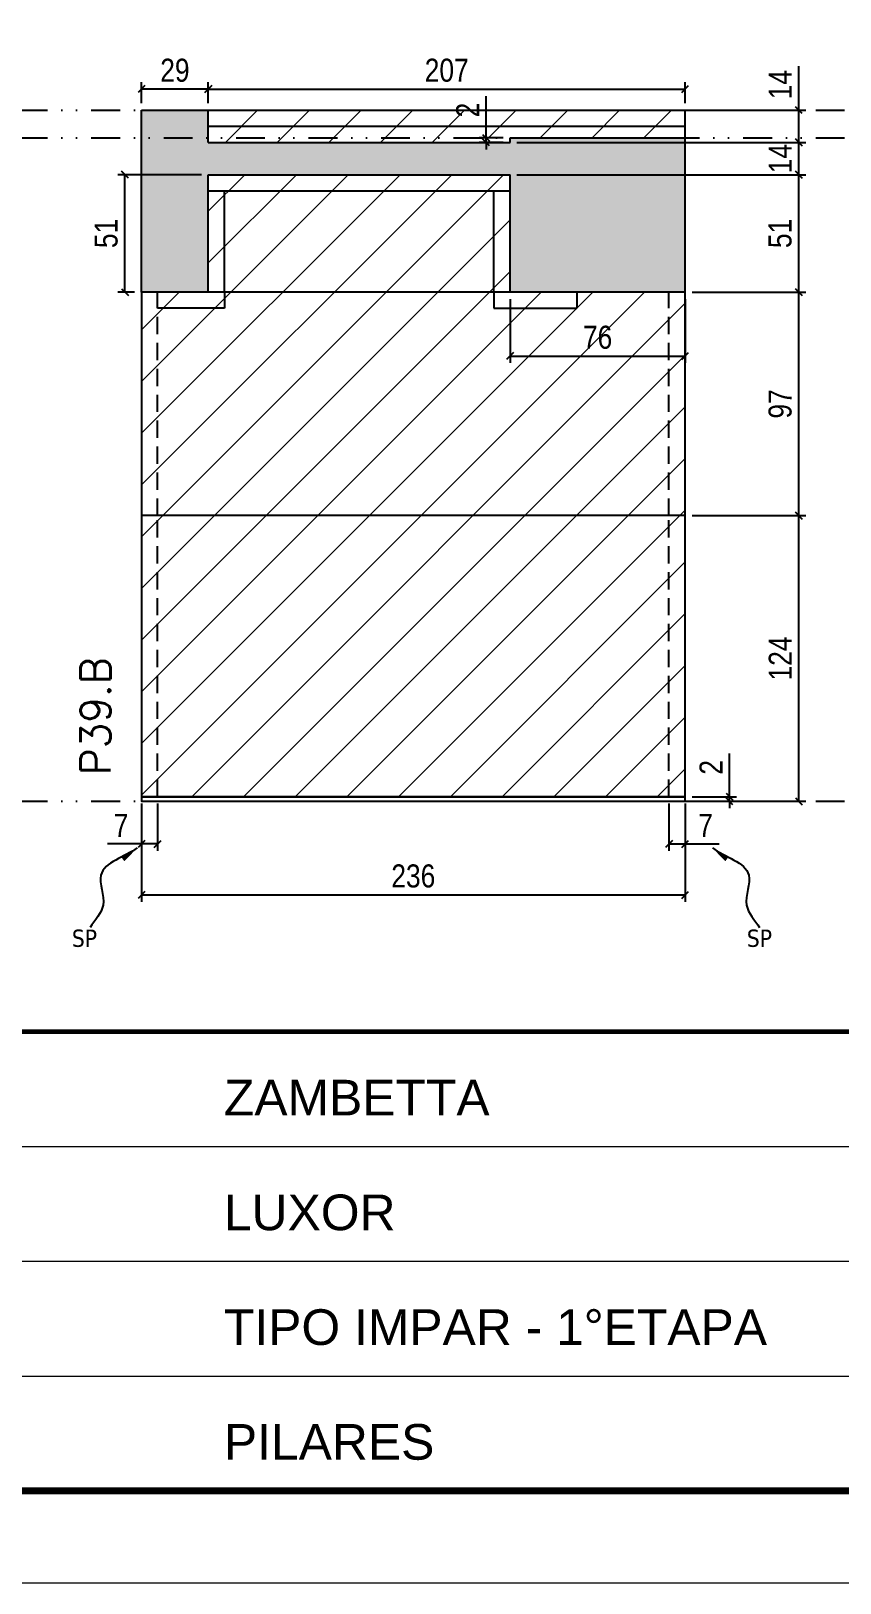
# Model space of a CAD drawing. Extents: x 14400 to 24104, y -21631 to 6985.
# Drawn here: x 16613 to 16965, y -4402 to -3729 of the extents above; entities that cross this region are included whole.
import ezdxf

# ---------------------------------------------------------------- set-up
doc = ezdxf.new("R2010")
doc.units = 0
for name, pattern in [('CONTINUO', [0]), ('DASHED', [0.75, 0.5, -0.25]), ('DIVIDE2', [0.625, 0.25, -0.125, 0, -0.125, 0, -0.125]), ('HIDDEN', [0.375, 0.25, -0.125])]:
    doc.linetypes.add(name, pattern=pattern)
for name, color, linetype in [('COTA', 241, 'Continuous'), ('Nível', 160, 'Continuous'), ('Painéis', 200, 'Continuous'), ('SARR_2.2x7', 40, 'Continuous'), ('Sarrafo de Pressão', 42, 'HIDDEN'), ('texto', 7, 'Continuous')]:
    doc.layers.add(name, color=color, linetype=linetype)
for name, color, linetype, lineweight in [('Folhas', 255, 'Continuous', 9), ('Hachura', 251, 'Continuous', 9), ('SARRAFO DE PRESSAO', 251, 'DASHED', 9), ('Texto Seção', 7, 'Continuous', 15)]:
    doc.layers.add(name, color=color, linetype=linetype, lineweight=lineweight)
doc.styles.add('ARIAL', font='arial.ttf')
doc.styles.add('COTA TECNICA', font='techl___.ttf', dxfattribs={"height": 10})
doc.styles.add('COTA TECNICA-50', font='techl___.ttf', dxfattribs={"height": 10})
doc.styles.add('REGUA-120', font='ROMANS.shx', dxfattribs={"height": 15})
doc.styles.get("Standard").update_dxf_attribs({"font": 'arial.ttf'})
doc.dimstyles.new('COTA PAINEL-50', dxfattribs={"dimtxt": 10, "dimasz": 3, "dimexe": 3, "dimexo": 3, "dimgap": 3, "dimtad": 1, "dimdec": 1, "dimzin": 12, "dimdsep": 46, "dimtxsty": 'COTA TECNICA-50', "dimblk1": 'OBLIQUE', "dimblk2": 'OBLIQUE', "dimsah": 1, "dimcen": 0.9, "dimclrd": 4, "dimclre": 4, "dimclrt": 240, "dimadec": 1, "dimazin": 3, "dimtfac": 1, "dimtdec": 1, "dimtmove": 0, "dimatfit": 3, "dimfxl": 1, "dimtolj": 1, "dimtzin": 12, "dimarcsym": 0})
doc.dimstyles.new('PAINEL', dxfattribs={"dimtxt": 10, "dimasz": 3, "dimexe": 3, "dimexo": 3, "dimgap": 3, "dimtad": 1, "dimdec": 1, "dimzin": 12, "dimdsep": 46, "dimtxsty": 'COTA TECNICA', "dimblk1": 'OBLIQUE', "dimblk2": 'OBLIQUE', "dimsah": 1, "dimcen": 0.9, "dimclrd": 4, "dimclre": 4, "dimclrt": 240, "dimadec": 1, "dimazin": 3, "dimtfac": 1, "dimtdec": 1, "dimtmove": 0, "dimatfit": 3, "dimfxl": 1, "dimtolj": 1, "dimtzin": 12, "dimarcsym": 0})
doc.dimstyles.get("Standard").update_dxf_attribs({"dimtxt": 0.18, "dimasz": 0.18, "dimexe": 0.18, "dimexo": 0.0625, "dimgap": 0.09, "dimtad": 0, "dimtih": 1, "dimtoh": 1, "dimdec": 4, "dimzin": 0, "dimdsep": 46, "dimtxsty": 'Standard', "dimcen": 0.09, "dimadec": 0, "dimazin": 0, "dimtfac": 1, "dimtdec": 4, "dimtofl": 0, "dimtmove": 0, "dimatfit": 3, "dimfxl": 1, "dimtolj": 1, "dimtzin": 0, "dimarcsym": 0})

# ---------------------------------------------------------------- blocks, each defined once
blk = doc.blocks.new('9999999999')
at = {"color": 30, "linetype": 'CONTINUO'}
for p, q in [((98564.56, 34379.64), (99583.98, 34379.64)), ((98564.56, 34329.83), (99487.98, 34329.83)), ((98564.56, 34280.02), (99487.98, 34280.02))]:
    blk.add_line(p, q, dxfattribs=at)
at = {"color": 30, "linetype": 'CONTINUO', "const_width": 2}
blk.add_lwpolyline([(99583.98, 34230.21), (99583.98, 34414.45, 0.414214), (99568.98, 34429.45), (98228.98, 34429.45, 0.414214), (98213.98, 34414.45), (98213.98, 34245.21, 0.414214), (98228.98, 34230.21), (99583.98, 34230.21)], format="xyb", dxfattribs=at)
at = {"layer": 'Folhas'}
blk.add_lwpolyline([(98138.98, 34190.21), (99623.98, 34190.21), (99623.98, 35240.21), (98138.98, 35240.21)], close=True, dxfattribs=at)
at = {"layer": 'Folhas', "color": 30, "const_width": 3}
blk.add_lwpolyline([(98213.98, 34230.21), (99583.98, 34230.21), (99583.98, 35200.21), (98213.98, 35200.21)], close=True, dxfattribs=at)
at = {"color": 7, "linetype": 'Continuous', "ltscale": 5, "style": 'ARIAL'}
for s, height, p in [('ZAMBETTA', 15.483, (98837.68, 34393.13)), ('LUXOR', 15.483, (98837.68, 34343.32)), ('TIPO IMPAR - 1°ETAPA', 15.4829, (98837.68, 34293.51)), ('PILARES', 15.483, (98837.68, 34243.7))]:
    blk.add_text(s, height=height, dxfattribs=at).set_placement(p)
blk = doc.blocks.new('_Oblique')
at = {"color": 0, "linetype": 'ByBlock', "lineweight": -2}
blk.add_line((-0.5, -0.5), (0.5, 0.5), dxfattribs=at)
blk = doc.blocks.new('*D1520')
at = {"layer": 'COTA', "color": 4, "lineweight": -2, "transparency": 16777216}
for p, q in [((16661.39, -4064.17), (16661.39, -4106.84)), ((16897.39, -4064.17), (16897.39, -4106.84)), ((16897.39, -4103.84), (16661.39, -4103.84))]:
    blk.add_line(p, q, dxfattribs=at)
at = {"layer": 'Defpoints', "color": 0, "transparency": 16777216}
for p in [(16661.39, -4061.17), (16897.39, -4061.17), (16661.39, -4103.84)]:
    blk.add_point(p, dxfattribs=at)
at = {"layer": 'COTA', "color": 4, "lineweight": -2, "transparency": 16777216, "xscale": 3, "yscale": 3, "zscale": 3, "rotation": 180}
blk.add_blockref('_Oblique', (16661.39, -4103.84), dxfattribs=at)
at = {"layer": 'COTA', "color": 4, "lineweight": -2, "transparency": 16777216, "xscale": 3, "yscale": 3, "zscale": 3}
blk.add_blockref('_Oblique', (16897.39, -4103.84), dxfattribs=at)
at = {"layer": 'COTA', "color": 240, "transparency": 16777216, "insert": (16779.39, -4095.62), "char_height": 10, "attachment_point": 5, "style": 'COTA TECNICA'}
blk.add_mtext('\\A1;236', dxfattribs=at)
blk = doc.blocks.new('*D1521')
at = {"layer": 'COTA', "color": 4, "lineweight": -2, "transparency": 16777216}
for p, q in [((16890.39, -4064.17), (16890.39, -4084.68)), ((16897.39, -4066.17), (16897.39, -4084.68)), ((16890.39, -4081.68), (16897.39, -4081.68)), ((16897.39, -4081.68), (16912.12, -4081.68))]:
    blk.add_line(p, q, dxfattribs=at)
at = {"layer": 'Defpoints', "color": 0, "transparency": 16777216}
for p in [(16890.39, -4061.17), (16897.39, -4063.17), (16897.39, -4081.68)]:
    blk.add_point(p, dxfattribs=at)
at = {"layer": 'COTA', "color": 4, "lineweight": -2, "transparency": 16777216, "xscale": 3, "yscale": 3, "zscale": 3, "rotation": 180}
blk.add_blockref('_Oblique', (16890.39, -4081.68), dxfattribs=at)
at = {"layer": 'COTA', "color": 4, "lineweight": -2, "transparency": 16777216, "xscale": 3, "yscale": 3, "zscale": 3}
blk.add_blockref('_Oblique', (16897.39, -4081.68), dxfattribs=at)
at = {"layer": 'COTA', "color": 240, "transparency": 16777216, "insert": (16906.26, -4073.6), "char_height": 10, "attachment_point": 5, "style": 'COTA TECNICA-50'}
blk.add_mtext('\\A1;7', dxfattribs=at)
blk = doc.blocks.new('*D1522')
at = {"layer": 'COTA', "color": 4, "lineweight": -2, "transparency": 16777216}
for p, q in [((16661.39, -4066.17), (16661.39, -4084.68)), ((16668.39, -4064.17), (16668.39, -4084.68)), ((16661.39, -4081.68), (16646.66, -4081.68)), ((16668.39, -4081.68), (16661.39, -4081.68))]:
    blk.add_line(p, q, dxfattribs=at)
at = {"layer": 'Defpoints', "color": 0, "transparency": 16777216}
for p in [(16668.39, -4061.17), (16661.39, -4063.17), (16661.39, -4081.68)]:
    blk.add_point(p, dxfattribs=at)
at = {"layer": 'COTA', "color": 4, "lineweight": -2, "transparency": 16777216, "xscale": 3, "yscale": 3, "zscale": 3, "rotation": 180}
blk.add_blockref('_Oblique', (16661.39, -4081.68), dxfattribs=at)
at = {"layer": 'COTA', "color": 4, "lineweight": -2, "transparency": 16777216, "xscale": 3, "yscale": 3, "zscale": 3}
blk.add_blockref('_Oblique', (16668.39, -4081.68), dxfattribs=at)
at = {"layer": 'COTA', "color": 240, "transparency": 16777216, "insert": (16652.53, -4073.6), "char_height": 10, "attachment_point": 5, "style": 'COTA TECNICA-50'}
blk.add_mtext('\\A1;7', dxfattribs=at)
blk = doc.blocks.new('*D1546')
at = {"layer": 'COTA', "color": 4, "linetype": 'ByBlock', "lineweight": -2, "transparency": 16777216}
for p, q in [((16900.39, -3939.17), (16949.76, -3939.17)), ((16946.76, -4063.17), (16946.76, -3939.17)), ((16900.39, -4063.17), (16949.76, -4063.17))]:
    blk.add_line(p, q, dxfattribs=at)
at = {"layer": 'Defpoints', "color": 0, "linetype": 'ByBlock', "transparency": 16777216}
for p in [(16897.39, -3939.17), (16946.76, -3939.17), (16897.39, -4063.17)]:
    blk.add_point(p, dxfattribs=at)
at = {"layer": 'COTA', "color": 4, "linetype": 'ByBlock', "lineweight": -2, "transparency": 16777216, "xscale": 3, "yscale": 3, "zscale": 3}
for p, rotation in [((16946.76, -3939.17), 90), ((16946.76, -4063.17), 270)]:
    blk.add_blockref('_Oblique', p, dxfattribs=dict(at, rotation=rotation))
at = {"layer": 'COTA', "color": 240, "linetype": 'ByBlock', "transparency": 16777216, "insert": (16938.69, -4001.17), "char_height": 10, "attachment_point": 5, "rotation": 90, "style": 'COTA TECNICA'}
blk.add_mtext('\\A1;124', dxfattribs=at)
blk = doc.blocks.new('*D1523')
at = {"layer": 'COTA', "color": 4, "lineweight": -2, "transparency": 16777216}
for p, q in [((16916.65, -4061.17), (16916.65, -4042.36)), ((16900.39, -4061.17), (16919.65, -4061.17)), ((16916.65, -4063.17), (16916.65, -4061.17)), ((16900.39, -4063.17), (16919.65, -4063.17)), ((16916.65, -4063.17), (16916.65, -4066.17))]:
    blk.add_line(p, q, dxfattribs=at)
at = {"layer": 'Defpoints', "color": 0, "transparency": 16777216}
for p in [(16897.39, -4061.17), (16897.39, -4063.17), (16916.65, -4063.17)]:
    blk.add_point(p, dxfattribs=at)
at = {"layer": 'COTA', "color": 4, "lineweight": -2, "transparency": 16777216, "xscale": 3, "yscale": 3, "zscale": 3}
for p, rotation in [((16916.65, -4061.17), 270), ((16916.65, -4063.17), 90)]:
    blk.add_blockref('_Oblique', p, dxfattribs=dict(at, rotation=rotation))
at = {"layer": 'COTA', "color": 240, "transparency": 16777216, "insert": (16908.65, -4048.42), "char_height": 10, "attachment_point": 5, "rotation": 90, "style": 'COTA TECNICA-50'}
blk.add_mtext('\\A1;2', dxfattribs=at)
blk = doc.blocks.new('*D1547')
at = {"layer": 'COTA', "color": 4, "linetype": 'ByBlock', "lineweight": -2, "transparency": 16777216}
for p, q in [((16900.39, -3939.17), (16949.76, -3939.17)), ((16946.76, -4063.17), (16946.76, -3939.17)), ((16900.39, -4063.17), (16949.76, -4063.17))]:
    blk.add_line(p, q, dxfattribs=at)
at = {"layer": 'Defpoints', "color": 0, "linetype": 'ByBlock', "transparency": 16777216}
for p in [(16897.39, -3939.17), (16946.76, -3939.17), (16897.39, -4063.17)]:
    blk.add_point(p, dxfattribs=at)
at = {"layer": 'COTA', "color": 4, "linetype": 'ByBlock', "lineweight": -2, "transparency": 16777216, "xscale": 3, "yscale": 3, "zscale": 3}
for p, rotation in [((16946.76, -3939.17), 90), ((16946.76, -4063.17), 270)]:
    blk.add_blockref('_Oblique', p, dxfattribs=dict(at, rotation=rotation))
at = {"layer": 'COTA', "color": 240, "linetype": 'ByBlock', "transparency": 16777216, "insert": (16938.69, -4001.17), "char_height": 10, "attachment_point": 5, "rotation": 90, "style": 'COTA TECNICA'}
blk.add_mtext('\\A1;124', dxfattribs=at)
blk = doc.blocks.new('*D1548')
at = {"layer": 'COTA', "color": 4, "lineweight": -2, "transparency": 16777216}
for p, q in [((16900.39, -3842.17), (16949.76, -3842.17)), ((16946.76, -3939.17), (16946.76, -3842.17)), ((16900.39, -3939.17), (16949.76, -3939.17))]:
    blk.add_line(p, q, dxfattribs=at)
at = {"layer": 'Defpoints', "color": 0, "transparency": 16777216}
for p in [(16897.39, -3842.17), (16946.76, -3842.17), (16897.39, -3939.17)]:
    blk.add_point(p, dxfattribs=at)
at = {"layer": 'COTA', "color": 4, "lineweight": -2, "transparency": 16777216, "xscale": 3, "yscale": 3, "zscale": 3}
for p, rotation in [((16946.76, -3842.17), 90), ((16946.76, -3939.17), 270)]:
    blk.add_blockref('_Oblique', p, dxfattribs=dict(at, rotation=rotation))
at = {"layer": 'COTA', "color": 240, "transparency": 16777216, "insert": (16938.66, -3890.67), "char_height": 10, "attachment_point": 5, "rotation": 90, "style": 'COTA TECNICA'}
blk.add_mtext('\\A1;97', dxfattribs=at)
blk = doc.blocks.new('*D1549')
at = {"layer": 'COTA', "color": 4, "lineweight": -2, "transparency": 16777216}
for p, q in [((16661.39, -3760.17), (16661.39, -3750.98)), ((16690.39, -3760.17), (16690.39, -3750.98)), ((16690.39, -3753.98), (16661.39, -3753.98))]:
    blk.add_line(p, q, dxfattribs=at)
at = {"layer": 'Defpoints', "color": 0, "transparency": 16777216}
for p in [(16661.39, -3753.98), (16661.39, -3763.17), (16690.39, -3763.17)]:
    blk.add_point(p, dxfattribs=at)
at = {"layer": 'COTA', "color": 4, "lineweight": -2, "transparency": 16777216, "xscale": 3, "yscale": 3, "zscale": 3, "rotation": 180}
blk.add_blockref('_Oblique', (16661.39, -3753.98), dxfattribs=at)
at = {"layer": 'COTA', "color": 4, "lineweight": -2, "transparency": 16777216, "xscale": 3, "yscale": 3, "zscale": 3}
blk.add_blockref('_Oblique', (16690.39, -3753.98), dxfattribs=at)
at = {"layer": 'COTA', "color": 240, "transparency": 16777216, "insert": (16675.89, -3745.89), "char_height": 10, "attachment_point": 5, "style": 'COTA TECNICA'}
blk.add_mtext('\\A1;29', dxfattribs=at)
blk = doc.blocks.new('*D1550')
at = {"layer": 'COTA', "color": 4, "lineweight": -2, "transparency": 16777216}
for p, q in [((16690.39, -3760.17), (16690.39, -3750.98)), ((16897.39, -3760.17), (16897.39, -3750.98)), ((16690.39, -3753.98), (16897.39, -3753.98))]:
    blk.add_line(p, q, dxfattribs=at)
at = {"layer": 'Defpoints', "color": 0, "transparency": 16777216}
for p in [(16897.39, -3753.98), (16690.39, -3763.17), (16897.39, -3763.17)]:
    blk.add_point(p, dxfattribs=at)
at = {"layer": 'COTA', "color": 4, "lineweight": -2, "transparency": 16777216, "xscale": 3, "yscale": 3, "zscale": 3, "rotation": 180}
blk.add_blockref('_Oblique', (16690.39, -3753.98), dxfattribs=at)
at = {"layer": 'COTA', "color": 4, "lineweight": -2, "transparency": 16777216, "xscale": 3, "yscale": 3, "zscale": 3}
blk.add_blockref('_Oblique', (16897.39, -3753.98), dxfattribs=at)
at = {"layer": 'COTA', "color": 240, "transparency": 16777216, "insert": (16793.89, -3745.88), "char_height": 10, "attachment_point": 5, "style": 'COTA TECNICA'}
blk.add_mtext('\\A1;207', dxfattribs=at)
blk = doc.blocks.new('*D1551')
at = {"layer": 'COTA', "color": 4, "lineweight": -2, "transparency": 16777216}
for p, q in [((16824.39, -3777.17), (16949.76, -3777.17)), ((16946.76, -3791.17), (16946.76, -3777.17)), ((16824.39, -3791.17), (16949.76, -3791.17))]:
    blk.add_line(p, q, dxfattribs=at)
at = {"layer": 'Defpoints', "color": 0, "transparency": 16777216}
for p in [(16821.39, -3777.17), (16946.76, -3777.17), (16821.39, -3791.17)]:
    blk.add_point(p, dxfattribs=at)
at = {"layer": 'COTA', "color": 4, "lineweight": -2, "transparency": 16777216, "xscale": 3, "yscale": 3, "zscale": 3}
for p, rotation in [((16946.76, -3777.17), 90), ((16946.76, -3791.17), 270)]:
    blk.add_blockref('_Oblique', p, dxfattribs=dict(at, rotation=rotation))
at = {"layer": 'COTA', "color": 240, "transparency": 16777216, "insert": (16938.69, -3784.17), "char_height": 10, "attachment_point": 5, "rotation": 90, "style": 'COTA TECNICA'}
blk.add_mtext('\\A1;14', dxfattribs=at)
blk = doc.blocks.new('*D1552')
at = {"layer": 'COTA', "color": 4, "lineweight": -2, "transparency": 16777216}
for p, q in [((16946.76, -3763.17), (16946.76, -3744.05)), ((16900.39, -3763.17), (16949.76, -3763.17)), ((16946.76, -3777.17), (16946.76, -3763.17)), ((16824.39, -3777.17), (16949.76, -3777.17))]:
    blk.add_line(p, q, dxfattribs=at)
at = {"layer": 'Defpoints', "color": 0, "transparency": 16777216}
for p in [(16897.39, -3763.17), (16946.76, -3763.17), (16821.39, -3777.17)]:
    blk.add_point(p, dxfattribs=at)
at = {"layer": 'COTA', "color": 4, "lineweight": -2, "transparency": 16777216, "xscale": 3, "yscale": 3, "zscale": 3}
for p, rotation in [((16946.76, -3763.17), 90), ((16946.76, -3777.17), 270)]:
    blk.add_blockref('_Oblique', p, dxfattribs=dict(at, rotation=rotation))
at = {"layer": 'COTA', "color": 240, "transparency": 16777216, "insert": (16938.69, -3752.11), "char_height": 10, "attachment_point": 5, "rotation": 90, "style": 'COTA TECNICA'}
blk.add_mtext('\\A1;14', dxfattribs=at)
blk = doc.blocks.new('*D1553')
at = {"layer": 'COTA', "color": 4, "lineweight": -2, "transparency": 16777216}
for p, q in [((16810.99, -3775.17), (16810.99, -3757.05)), ((16818.39, -3775.17), (16807.99, -3775.17)), ((16818.39, -3777.17), (16807.99, -3777.17)), ((16810.99, -3777.17), (16810.99, -3775.17)), ((16810.99, -3777.17), (16810.99, -3780.17))]:
    blk.add_line(p, q, dxfattribs=at)
at = {"layer": 'Defpoints', "color": 0, "transparency": 16777216}
for p in [(16810.99, -3775.17), (16821.39, -3775.17), (16821.39, -3777.17)]:
    blk.add_point(p, dxfattribs=at)
at = {"layer": 'COTA', "color": 4, "lineweight": -2, "transparency": 16777216, "xscale": 3, "yscale": 3, "zscale": 3}
for p, rotation in [((16810.99, -3775.17), 270), ((16810.99, -3777.17), 90)]:
    blk.add_blockref('_Oblique', p, dxfattribs=dict(at, rotation=rotation))
at = {"layer": 'COTA', "color": 240, "transparency": 16777216, "insert": (16802.99, -3763.11), "char_height": 10, "attachment_point": 5, "rotation": 90, "style": 'COTA TECNICA'}
blk.add_mtext('\\A1;2', dxfattribs=at)
blk = doc.blocks.new('*D1902')
at = {"layer": 'COTA', "color": 4, "lineweight": -2, "transparency": 16777216}
for p, q in [((16687.39, -3791.17), (16651.18, -3791.17)), ((16654.18, -3842.17), (16654.18, -3791.17)), ((16658.39, -3842.17), (16651.18, -3842.17))]:
    blk.add_line(p, q, dxfattribs=at)
at = {"layer": 'Defpoints', "color": 0, "transparency": 16777216}
for p in [(16654.18, -3791.17), (16690.39, -3791.17), (16661.39, -3842.17)]:
    blk.add_point(p, dxfattribs=at)
at = {"layer": 'COTA', "color": 4, "lineweight": -2, "transparency": 16777216, "xscale": 3, "yscale": 3, "zscale": 3}
for p, rotation in [((16654.18, -3791.17), 90), ((16654.18, -3842.17), 270)]:
    blk.add_blockref('_Oblique', p, dxfattribs=dict(at, rotation=rotation))
at = {"layer": 'COTA', "color": 240, "transparency": 16777216, "insert": (16646.07, -3816.67), "char_height": 10, "attachment_point": 5, "rotation": 90, "style": 'COTA TECNICA'}
blk.add_mtext('\\A1;51', dxfattribs=at)
blk = doc.blocks.new('*D2066')
at = {"layer": 'COTA', "color": 4, "lineweight": -2, "transparency": 16777216}
for p, q in [((16824.39, -3791.17), (16949.76, -3791.17)), ((16946.76, -3842.17), (16946.76, -3791.17)), ((16900.39, -3842.17), (16949.76, -3842.17))]:
    blk.add_line(p, q, dxfattribs=at)
at = {"layer": 'Defpoints', "color": 0, "transparency": 16777216}
for p in [(16821.39, -3791.17), (16946.76, -3791.17), (16897.39, -3842.17)]:
    blk.add_point(p, dxfattribs=at)
at = {"layer": 'COTA', "color": 4, "lineweight": -2, "transparency": 16777216, "xscale": 3, "yscale": 3, "zscale": 3}
for p, rotation in [((16946.76, -3791.17), 90), ((16946.76, -3842.17), 270)]:
    blk.add_blockref('_Oblique', p, dxfattribs=dict(at, rotation=rotation))
at = {"layer": 'COTA', "color": 240, "transparency": 16777216, "insert": (16938.65, -3816.67), "char_height": 10, "attachment_point": 5, "rotation": 90, "style": 'COTA TECNICA'}
blk.add_mtext('\\A1;51', dxfattribs=at)
blk = doc.blocks.new('*D2067')
at = {"layer": 'COTA', "color": 4, "lineweight": -2, "transparency": 16777216}
for p, q in [((16821.39, -3845.17), (16821.39, -3872.9)), ((16897.39, -3845.17), (16897.39, -3872.9)), ((16821.39, -3869.9), (16897.39, -3869.9))]:
    blk.add_line(p, q, dxfattribs=at)
at = {"layer": 'Defpoints', "color": 0, "transparency": 16777216}
for p in [(16821.39, -3842.17), (16897.39, -3842.17), (16897.39, -3869.9)]:
    blk.add_point(p, dxfattribs=at)
at = {"layer": 'COTA', "color": 4, "lineweight": -2, "transparency": 16777216, "xscale": 3, "yscale": 3, "zscale": 3, "rotation": 180}
blk.add_blockref('_Oblique', (16821.39, -3869.9), dxfattribs=at)
at = {"layer": 'COTA', "color": 4, "lineweight": -2, "transparency": 16777216, "xscale": 3, "yscale": 3, "zscale": 3}
blk.add_blockref('_Oblique', (16897.39, -3869.9), dxfattribs=at)
at = {"layer": 'COTA', "color": 240, "transparency": 16777216, "insert": (16859.39, -3861.8), "char_height": 10, "attachment_point": 5, "style": 'COTA TECNICA'}
blk.add_mtext('\\A1;76', dxfattribs=at)

msp = doc.modelspace()

# ---------------------------------------------------------------- hatches: boundary and pattern name
at = {"layer": 'COTA'}
h = msp.add_hatch(dxfattribs=at)
h.set_pattern_fill('AR-CONC', color=256, scale=0.03)
h.paths.add_polyline_path([(16897.39, -3775.17), (16821.39, -3775.17), (16821.39, -3777.17), (16690.39, -3777.17), (16690.39, -3775.17), (16661.39, -3775.17), (16661.39, -3842.17), (16690.39, -3842.17), (16690.39, -3791.17), (16821.39, -3791.17), (16821.39, -3842.17), (16897.39, -3842.17)])
h.paths.add_polyline_path([(16690.39, -3763.17), (16661.39, -3763.17), (16661.39, -3775.17), (16690.39, -3775.17)])
at = {"layer": 'Hachura', "linetype": 'ByBlock'}
h = msp.add_hatch(dxfattribs=at)
h.set_pattern_fill('ANSI31', color=256, scale=5)
h.paths.add_polyline_path([(16407.62, -3763.17), (16200.62, -3763.17), (16200.62, -3775.17), (16229.62, -3775.17), (16229.62, -3777.17), (16407.62, -3777.17)])
h.paths.add_polyline_path([(16897.39, -3763.17), (16690.39, -3763.17), (16690.39, -3777.17), (16821.39, -3777.17), (16821.39, -3775.17), (16897.39, -3775.17)])
h.paths.add_polyline_path([(17093.27, -3842.17), (17074.27, -3842.17), (17074.27, -4061.17), (17093.27, -4061.17)])
h.paths.add_polyline_path([(17093.27, -3763.17), (17074.27, -3763.17), (17074.27, -3775.17), (17093.27, -3775.17)])
h.paths.add_polyline_path([(17279.23, -3842.17), (17260.23, -3842.17), (17260.23, -4061.17), (17279.23, -4061.17)])
h = msp.add_hatch(dxfattribs=at)
h.set_pattern_fill('ANSI31', color=256, scale=5)
h.paths.add_polyline_path([(16407.62, -3791.17), (16229.62, -3791.17), (16229.62, -3829.17), (16211.62, -3829.17), (16211.62, -3842.17), (16407.62, -3842.17)])
h.paths.add_polyline_path([(16436.62, -3842.17), (16200.62, -3842.17), (16200.62, -3939.17), (16436.62, -3939.17)])
h.paths.add_polyline_path([(16436.62, -3939.17), (16200.62, -3939.17), (16200.62, -4061.17), (16436.62, -4061.17)])
h.paths.add_polyline_path([(16897.39, -3939.17), (16661.39, -3939.17), (16661.39, -4061.17), (16897.39, -4061.17)])
h.paths.add_polyline_path([(16897.39, -3842.17), (16661.39, -3842.17), (16661.39, -3939.17), (16897.39, -3939.17)])
h.paths.add_polyline_path([(16821.39, -3791.17), (16690.39, -3791.17), (16690.39, -3842.17), (16821.39, -3842.17)])

# ---------------------------------------------------------------- linework, layer by layer
at = {"layer": 'COTA'}
for p, q in [((16661.39, -3842.17), (16661.39, -3763.17)), ((16661.39, -3763.17), (16690.39, -3763.17)), ((16897.39, -3842.17), (16897.39, -3775.17)), ((16697.39, -3842.17), (16697.39, -3849.17)), ((16814.39, -3842.17), (16814.39, -3849.17)), ((16850.39, -3842.17), (16850.39, -3849.17))]:
    msp.add_line(p, q, dxfattribs=at)
at = {"layer": 'Nível', "color": 4, "linetype": 'DIVIDE2', "ltscale": 50}
for p, q in [((16073.47, -3763.17), (17443.47, -3763.17)), ((16073.47, -3775.17), (17443.47, -3775.17)), ((16073.47, -4063.17), (17443.47, -4063.17)), ((16073.47, -4063.17), (17443.47, -4063.17))]:
    msp.add_line(p, q, dxfattribs=at)
at = {"layer": 'Painéis'}
for p, q in [((16690.39, -3763.17), (16897.39, -3763.17)), ((16690.39, -3777.17), (16690.39, -3763.17)), ((16897.39, -3775.17), (16897.39, -3763.17)), ((16690.39, -3777.17), (16821.39, -3777.17)), ((16821.39, -3777.17), (16821.39, -3775.17)), ((16821.39, -3775.17), (16897.39, -3775.17)), ((16690.39, -3791.17), (16821.39, -3791.17)), ((16690.39, -3842.17), (16690.39, -3791.17)), ((16821.39, -3842.17), (16821.39, -3791.17)), ((16661.39, -3842.17), (16661.39, -4061.17)), ((16897.39, -3842.17), (16661.39, -3842.17)), ((16897.39, -4061.17), (16897.39, -3842.17)), ((16897.39, -3939.17), (16661.39, -3939.17)), ((16661.39, -4061.17), (16897.39, -4061.17))]:
    msp.add_line(p, q, dxfattribs=at)
msp.add_lwpolyline([(16897.39, -4061.17), (16661.39, -4061.17), (16661.39, -4063.17), (16897.39, -4063.17)], close=True, dxfattribs=at)
at = {"layer": 'SARR_2.2x7'}
for p, q in [((16690.39, -3770.17), (16897.39, -3770.17)), ((16690.39, -3798.17), (16821.39, -3798.17)), ((16697.39, -3842.17), (16697.39, -3798.17)), ((16814.39, -3842.17), (16814.39, -3798.17)), ((16697.39, -3849.17), (16668.39, -3849.17)), ((16814.39, -3849.17), (16850.39, -3849.17))]:
    msp.add_line(p, q, dxfattribs=at)
at = {"layer": 'Sarrafo de Pressão', "ltscale": 30}
for p, q in [((16668.39, -3939.17), (16668.39, -3842.17)), ((16668.39, -3842.17), (16668.39, -3842.17)), ((16890.39, -3939.17), (16890.39, -3842.17)), ((16890.39, -3842.17), (16890.39, -3842.17)), ((16668.39, -4061.17), (16668.39, -3939.17)), ((16890.39, -4061.17), (16890.39, -3939.17))]:
    msp.add_line(p, q, dxfattribs=at)

# ---------------------------------------------------------------- block references
at = {"layer": 'SARRAFO DE PRESSAO', "color": 6, "linetype": 'ByBlock'}
msp.add_blockref('9999999999', (-82140.51, -38592.65), dxfattribs=at)

# ---------------------------------------------------------------- texts
at = {"layer": 'texto', "color": 0, "char_height": 7.5, "attachment_point": 5}
for insert in [(16636.62, -4122.66), (16929.64, -4122.66)]:
    msp.add_mtext('{\\fTahoma|b0|i0|c0|p34;\\C4;SP}', dxfattribs=dict(at, insert=insert))
at = {"layer": 'Texto Seção', "insert": (16647.92, -4051.91), "char_height": 13, "width": 285.3299, "attachment_point": 7, "rotation": 90, "style": 'REGUA-120'}
msp.add_mtext('\\pt26;P39.B', dxfattribs=at)

# ---------------------------------------------------------------- dimensions: what is measured, and where the dimension line sits
at = {"layer": 'COTA'}
for base, p1, p2, angle, dimstyle, picture, middle in [((16661.39, -3753.98), (16690.39, -3763.17), (16661.39, -3763.17), 0, 'PAINEL', '*D1549', (16675.89, -3745.89)), ((16897.39, -3753.98), (16690.39, -3763.17), (16897.39, -3763.17), 0, 'PAINEL', '*D1550', (16793.89, -3745.88)), ((16946.76, -3763.17), (16821.39, -3777.17), (16897.39, -3763.17), 90, 'PAINEL', '*D1552', (16938.69, -3752.11)), ((16810.99, -3775.17), (16821.39, -3777.17), (16821.39, -3775.17), 90, 'PAINEL', '*D1553', (16802.99, -3763.11)), ((16654.18, -3791.17), (16661.39, -3842.17), (16690.39, -3791.17), 90, 'PAINEL', '*D1902', (16646.07, -3816.67)), ((16946.76, -3791.17), (16897.39, -3842.17), (16821.39, -3791.17), 90, 'PAINEL', '*D2066', (16938.65, -3816.67)), ((16946.76, -3842.17), (16897.39, -3939.17), (16897.39, -3842.17), 90, 'PAINEL', '*D1548', (16938.66, -3890.67)), ((16661.39, -4081.68), (16668.39, -4061.17), (16661.39, -4063.17), 180, 'COTA PAINEL-50', '*D1522', (16652.53, -4073.6))]:
    dim = msp.add_linear_dim(base=base, p1=p1, p2=p2, angle=angle, dimstyle=dimstyle, dxfattribs=at)
    dim.commit()
    dim.dimension.update_dxf_attribs({"geometry": picture, "text_midpoint": middle})
for base, p1, p2, dimstyle, picture, middle in [((16946.76, -3777.17), (16821.39, -3791.17), (16821.39, -3777.17), 'PAINEL', '*D1551', (16946.76, -3784.17)), ((16916.65, -4063.17), (16897.39, -4061.17), (16897.39, -4063.17), 'COTA PAINEL-50', '*D1523', (16916.65, -4048.42))]:
    dim = msp.add_linear_dim(base=base, p1=p1, p2=p2, angle=90, dimstyle=dimstyle, dxfattribs=at)
    dim.commit()
    dim.dimension.update_dxf_attribs({"geometry": picture, "text_midpoint": middle, "dimtype": 160})
for base, p1, p2, dimstyle, picture, middle in [((16897.39, -3869.9), (16821.39, -3842.17), (16897.39, -3842.17), 'PAINEL', '*D2067', (16859.39, -3861.8)), ((16897.39, -4081.68), (16890.39, -4061.17), (16897.39, -4063.17), 'COTA PAINEL-50', '*D1521', (16906.26, -4073.6))]:
    dim = msp.add_linear_dim(base=base, p1=p1, p2=p2, dimstyle=dimstyle, dxfattribs=at)
    dim.commit()
    dim.dimension.update_dxf_attribs({"geometry": picture, "text_midpoint": middle})
at = {"layer": 'COTA', "linetype": 'ByBlock'}
for picture in ['*D1546', '*D1547']:
    dim = msp.add_aligned_dim(p1=(16897.39, -4063.17), p2=(16897.39, -3939.17), distance=-49.37, dimstyle='PAINEL', dxfattribs=at)
    dim.commit()
    dim.dimension.update_dxf_attribs({"geometry": picture, "text_midpoint": (16938.69, -4001.17)})
at = {"layer": 'COTA'}
dim = msp.add_linear_dim(base=(16661.39, -4103.84), p1=(16897.39, -4061.17), p2=(16661.39, -4061.17), angle=180, dimstyle='PAINEL', override={"dimarcsym": 2}, dxfattribs=at)
dim.commit()
dim.dimension.update_dxf_attribs({"geometry": '*D1520', "text_midpoint": (16779.39, -4095.62)})

# ---------------------------------------------------------------- leaders
at = {"layer": 'COTA', "path_type": 1}
for points in [[(16659.56, -4083.35), (16643.78, -4095.18), (16644.7, -4108.19), (16639.15, -4117.97)], [(16909.22, -4083.35), (16925.01, -4095.18), (16924.08, -4108.19), (16929.63, -4117.97)]]:
    msp.add_leader(points, dimstyle='Standard', override={"dimasz": 8}, dxfattribs=at)

doc.saveas('drawing.dxf')
